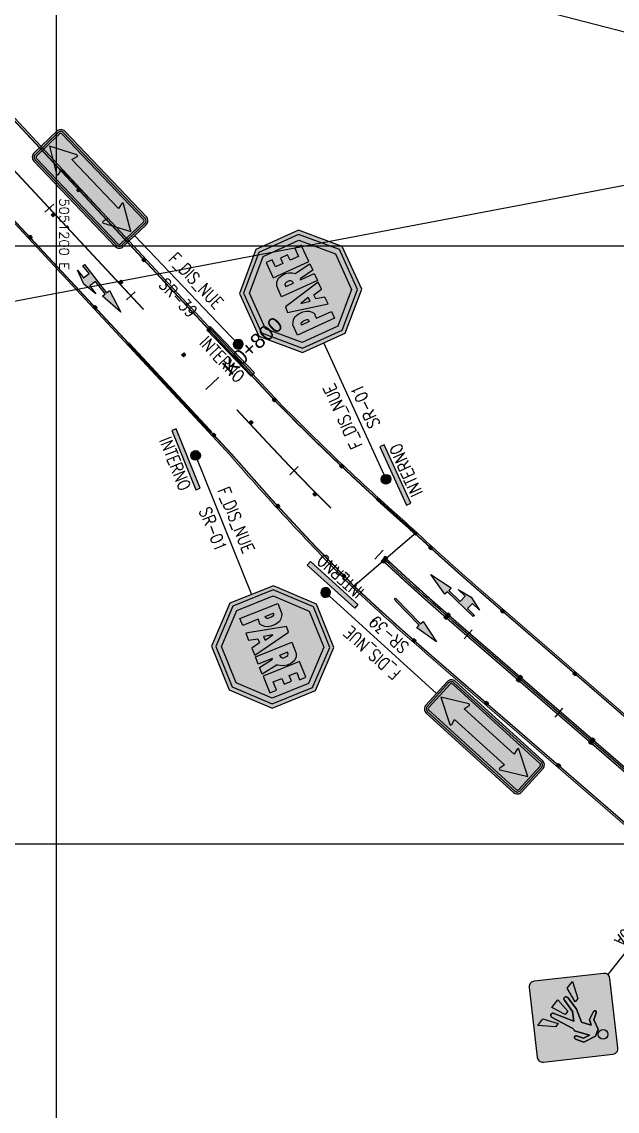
# Model space of a CAD drawing. Header units: metres. Extents: x 5050567 to 5051779, y 2427177 to 2427777.
# Drawn here: x 5051197.1 to 5051246.9, y 2427377.6 to 2427468.7 of the extents above; entities that cross this region are included whole.
import ezdxf
from ezdxf.enums import TextEntityAlignment as Align

# ---------------------------------------------------------------- set-up
doc = ezdxf.new("R2010")
doc.units = ezdxf.units.M
doc.linetypes.add('LCA (1m - 1m)', pattern=[2, 1, -1])
for name, color, linetype in [('C-ROAD-EJE PROYECTADO', 1, 'Continuous'), ('CVD-ALI-STA-MIN-CD', 7, 'Continuous'), ('FILL_NEGRO', 250, 'Continuous'), ('GEN-COORD-IMPAR', 8, 'Continuous'), ('GEN-COORD-PAR', 8, 'Continuous'), ('Sen_Horizontal', 250, 'Continuous'), ('Sen_Vert_Preventivas', 7, 'Continuous'), ('Sen_Vert_Reglamentarias', 7, 'Continuous'), ('SPI-C-ROAD-CNTR-N', 1, 'Continuous'), ('SPI-C-ROAD-STAN-MAJR', 7, 'Continuous'), ('TACHAS', 7, 'Continuous')]:
    doc.layers.add(name, color=color, linetype=linetype)
doc.layers.add('SEN_BASE_DEM', color=7, linetype='Continuous', lineweight=13, true_color=0xffffff)
doc.styles.add('CORDENADAS', font='romans.shx')
doc.styles.add('Romans', font='romans.shx', dxfattribs={"height": 2})
doc.styles.get("Standard").update_dxf_attribs({"font": 'simplex.shx'})
doc.styles.add('TEXTO_ACCION_FASE', font='romans.shx', dxfattribs={"width": 0.8})

# ---------------------------------------------------------------- blocks, each defined once
blk = doc.blocks.new('*U55')
at = {"layer": 'Sen_Horizontal', "true_color": 0xffffff}
h = blk.add_hatch(color=7, dxfattribs=at)
h.dxf.hatch_style = 1
h.paths.add_polyline_path([(0.975, -3.75), (0.675, -5), (0.675, -4.175), (0.075, -4.175), (0.075, -5), (-0.075, -5), (-0.075, -2), (-0.375, -2), (0, 0), (0.375, -2), (0.075, -2), (0.075, -3.325), (0.675, -3.325), (0.675, -2.5)])
at = {"layer": 'Sen_Horizontal', "color": 250, "linetype": 'Continuous'}
blk.add_lwpolyline([(0.975, -3.75), (0.675, -5), (0.675, -4.175), (0.075, -4.175), (0.075, -5), (-0.075, -5), (-0.075, -2), (-0.375, -2), (0, 0), (0.375, -2), (0.075, -2), (0.075, -3.325), (0.675, -3.325), (0.675, -2.5)], close=True, dxfattribs=at)
at = {"layer": 'Sen_Horizontal', "color": 250, "flags": 1}
blk.add_attdef('FASE_ACCIÓN', (2.051, 1.406), '', height=0.4, dxfattribs=at)
blk = doc.blocks.new('th-')
at = {"layer": 'TACHAS', "true_color": 0xffffff}
h = blk.add_hatch(color=7, dxfattribs=at)
h.dxf.hatch_style = 1
h.paths.add_polyline_path([(0, -0.118), (-0.236, -0.118), (-0.236, 0.118), (0, 0.118)])
at = {"layer": 'TACHAS'}
for points in [[(-0.005, 0.112), (-0.076, 0.102), (-0.076, 0.015), (-0.074, 0.013), (-0.005, 0.004)], [(-0.005, -0.002), (-0.076, 0.008), (-0.076, -0.081), (-0.005, -0.11)]]:
    blk.add_hatch(color=1, dxfattribs=at).paths.add_polyline_path(points)
at = {"layer": 'TACHAS', "color": 7, "lineweight": 0, "ltscale": 10}
blk.add_line((-0.076, 0.015), (-0.074, 0.013), dxfattribs=at)
at = {"layer": 'TACHAS', "color": 18, "lineweight": 30, "true_color": 0x000000}
blk.add_lwpolyline([(0, -0.118), (-0.236, -0.118), (-0.236, 0.118), (0, 0.118)], close=True, dxfattribs=at)
at = {"layer": 'TACHAS', "color": 18, "lineweight": 5, "true_color": 0x000000, "const_width": 0.0004}
for points in [[(-0.236, -0.118), (0, -0.118), (0, 0.118), (-0.236, 0.118)], [(-0.082, 0.107), (-0.154, 0.107), (-0.154, -0.085), (-0.082, -0.085)], [(-0.076, -0.081), (-0.005, -0.11), (-0.005, -0.002), (-0.076, 0.008)]]:
    blk.add_lwpolyline(points, close=True, dxfattribs=at)
at = {"layer": 'TACHAS', "color": 18, "lineweight": 5, "true_color": 0x000000}
for points, const_width in [([(-0.236, 0.118), (-0.154, 0.107)], 0.0004), ([(-0.231, 0.112), (-0.231, 0.004)], 0.000182), ([(-0.16, 0.102), (-0.16, 0.004), (-0.231, 0.004)], 0.0004), ([(0, 0.118), (-0.082, 0.107)], 0.0004), ([(-0.005, 0.004), (-0.005, 0.112), (-0.076, 0.102), (-0.076, 0.013), (-0.005, 0.004)], 0.0004), ([(-0.231, -0.11), (-0.231, -0.002), (-0.16, -0.002), (-0.16, -0.081)], 0.0004), ([(-0.231, -0.11), (-0.16, -0.081)], 0.0004), ([(0, -0.118), (-0.082, -0.085)], 0.0004)]:
    blk.add_lwpolyline(points, dxfattribs=dict(at, const_width=const_width))
for points in [[(-0.231, 0.112, 0.0004, 0.0004, 0), (-0.16, 0.102, 0.000182, 0.000182, 0)], [(-0.236, -0.118, 0.0004, 0.0004, 0), (-0.154, -0.085, 0.000182, 0.000182, 0)]]:
    blk.add_lwpolyline(points, format="xyseb", dxfattribs=at)
blk = doc.blocks.new('THAD')
at = {"layer": 'TACHAS'}
h = blk.add_hatch(color=50, dxfattribs=at)
h.paths.add_polyline_path([(-0.118, 0.261), (-0.118, 0.025), (0.118, 0.025), (0.118, 0.261), (0.036, 0.25), (0.036, 0.058), (-0.036, 0.058), (-0.036, 0.25)])
h.paths.add_polyline_path([(-0.042, 0.245), (-0.042, 0.146), (-0.113, 0.146), (-0.113, 0.254)], flags=16)
h.paths.add_polyline_path([(0.042, 0.245), (0.113, 0.254), (0.113, 0.146), (0.042, 0.156)], flags=16)
h.paths.add_polyline_path([(-0.042, 0.141), (-0.042, 0.061), (-0.113, 0.033), (-0.113, 0.141)], flags=16)
h.paths.add_polyline_path([(0.042, 0.15), (0.113, 0.141), (0.113, 0.033), (0.042, 0.061)], flags=16)
for color, points in [(50, [(0.036, 0.25), (0.118, 0.261), (-0.118, 0.261), (-0.036, 0.25)]), (40, [(-0.113, 0.146), (-0.042, 0.146), (-0.042, 0.245), (-0.113, 0.254)]), (40, [(-0.042, 0.141), (-0.113, 0.141), (-0.113, 0.033), (-0.042, 0.061)]), (40, [(0.042, 0.245), (0.042, 0.157), (0.044, 0.156), (0.113, 0.146), (0.113, 0.254)]), (40, [(0.042, 0.15), (0.042, 0.061), (0.113, 0.033), (0.113, 0.141)]), (50, [(0.036, -0.05), (0.118, -0.039), (-0.118, -0.039), (-0.036, -0.05)]), (40, [(-0.113, -0.154), (-0.042, -0.154), (-0.042, -0.055), (-0.113, -0.046)]), (40, [(-0.042, -0.159), (-0.113, -0.159), (-0.113, -0.267), (-0.042, -0.239)]), (40, [(0.042, -0.055), (0.042, -0.143), (0.044, -0.144), (0.113, -0.154), (0.113, -0.046)]), (40, [(0.042, -0.15), (0.042, -0.239), (0.113, -0.267), (0.113, -0.159)])]:
    blk.add_hatch(color=color, dxfattribs=at).paths.add_polyline_path(points)
for points in [[(-0.036, 0.25), (-0.036, 0.058), (0.036, 0.058), (0.036, 0.25)], [(-0.036, -0.05), (-0.036, -0.242), (0.036, -0.242), (0.036, -0.05)]]:
    blk.add_hatch(color=50, dxfattribs=at).paths.add_polyline_path(points, flags=17)
h = blk.add_hatch(color=50, dxfattribs=at)
h.paths.add_polyline_path([(-0.118, -0.039), (-0.118, -0.275), (0.118, -0.275), (0.118, -0.039), (0.036, -0.05), (0.036, -0.242), (-0.036, -0.242), (-0.036, -0.05)])
h.paths.add_polyline_path([(-0.042, -0.055), (-0.042, -0.154), (-0.113, -0.154), (-0.113, -0.046)], flags=16)
h.paths.add_polyline_path([(0.042, -0.055), (0.113, -0.046), (0.113, -0.154), (0.042, -0.144)], flags=16)
h.paths.add_polyline_path([(-0.042, -0.159), (-0.042, -0.239), (-0.113, -0.267), (-0.113, -0.159)], flags=16)
h.paths.add_polyline_path([(0.042, -0.15), (0.113, -0.159), (0.113, -0.267), (0.042, -0.239)], flags=16)
at = {"layer": 'TACHAS', "color": 7, "lineweight": 0, "ltscale": 10}
for p, q in [((0.042, 0.157), (0.044, 0.156)), ((0.042, -0.143), (0.044, -0.144))]:
    blk.add_line(p, q, dxfattribs=at)
at = {"layer": 'TACHAS', "color": 7, "true_color": 0xffffff}
for points in [[(0.118, 0.025), (-0.118, 0.025), (-0.118, 0.261), (0.118, 0.261)], [(0.118, -0.275), (-0.118, -0.275), (-0.118, -0.039), (0.118, -0.039)]]:
    blk.add_lwpolyline(points, close=True, dxfattribs=at)
at = {"layer": 'TACHAS', "color": 18, "lineweight": 0, "true_color": 0x000000, "const_width": 0.0004}
for points in [[(-0.118, 0.025), (0.118, 0.025), (0.118, 0.261), (-0.118, 0.261)], [(0.036, 0.25), (-0.036, 0.25), (-0.036, 0.058), (0.036, 0.058)], [(0.042, 0.061), (0.113, 0.033), (0.113, 0.141), (0.042, 0.15)], [(-0.118, -0.275), (0.118, -0.275), (0.118, -0.039), (-0.118, -0.039)], [(0.036, -0.05), (-0.036, -0.05), (-0.036, -0.242), (0.036, -0.242)], [(0.042, -0.239), (0.113, -0.267), (0.113, -0.159), (0.042, -0.15)]]:
    blk.add_lwpolyline(points, close=True, dxfattribs=at)
for points in [[(-0.118, 0.261), (-0.036, 0.25)], [(-0.118, 0.025), (-0.036, 0.058)], [(-0.042, 0.245), (-0.042, 0.146), (-0.113, 0.146)], [(-0.113, 0.033), (-0.113, 0.141), (-0.042, 0.141), (-0.042, 0.061)], [(-0.113, 0.033), (-0.042, 0.061)], [(0.118, 0.261), (0.036, 0.25)], [(0.118, 0.025), (0.036, 0.058)], [(0.113, 0.146), (0.113, 0.254), (0.042, 0.245), (0.042, 0.156), (0.113, 0.146)], [(-0.118, -0.039), (-0.036, -0.05)], [(-0.118, -0.275), (-0.036, -0.242)], [(-0.042, -0.055), (-0.042, -0.154), (-0.113, -0.154)], [(-0.113, -0.267), (-0.113, -0.159), (-0.042, -0.159), (-0.042, -0.239)], [(-0.113, -0.267), (-0.042, -0.239)], [(0.118, -0.039), (0.036, -0.05)], [(0.118, -0.275), (0.036, -0.242)], [(0.113, -0.154), (0.113, -0.046), (0.042, -0.055), (0.042, -0.144), (0.113, -0.154)]]:
    blk.add_lwpolyline(points, dxfattribs=at)
at = {"layer": 'TACHAS', "color": 18, "lineweight": 0, "true_color": 0x000000}
for points in [[(-0.113, 0.254, 0.0004, 0.0004, 0), (-0.042, 0.245, 0.000182, 0.000182, 0)], [(-0.113, -0.046, 0.0004, 0.0004, 0), (-0.042, -0.055, 0.000182, 0.000182, 0)]]:
    blk.add_lwpolyline(points, format="xyseb", dxfattribs=at)
blk = doc.blocks.new('THA')
at = {"layer": 'TACHAS'}
h = blk.add_hatch(color=50, dxfattribs=at)
h.paths.add_polyline_path([(-0.118, 0.107), (-0.118, -0.129), (0.118, -0.129), (0.118, 0.107), (0.036, 0.096), (0.036, -0.096), (-0.036, -0.096), (-0.036, 0.096)])
h.paths.add_polyline_path([(-0.042, 0.091), (-0.042, -0.007), (-0.113, -0.007), (-0.113, 0.101)], flags=16)
h.paths.add_polyline_path([(0.042, 0.091), (0.113, 0.101), (0.113, -0.007), (0.042, 0.002)], flags=16)
h.paths.add_polyline_path([(-0.042, -0.013), (-0.042, -0.092), (-0.113, -0.121), (-0.113, -0.013)], flags=16)
h.paths.add_polyline_path([(0.042, -0.003), (0.113, -0.013), (0.113, -0.121), (0.042, -0.092)], flags=16)
for color, points in [(50, [(0.036, 0.096), (0.118, 0.107), (-0.118, 0.107), (-0.036, 0.096)]), (40, [(-0.113, -0.007), (-0.042, -0.007), (-0.042, 0.091), (-0.113, 0.101)]), (40, [(0.042, 0.091), (0.042, 0.004), (0.044, 0.002), (0.113, -0.007), (0.113, 0.101)]), (40, [(-0.042, -0.013), (-0.113, -0.013), (-0.113, -0.121), (-0.042, -0.092)]), (40, [(0.042, -0.003), (0.042, -0.092), (0.113, -0.121), (0.113, -0.013)])]:
    blk.add_hatch(color=color, dxfattribs=at).paths.add_polyline_path(points)
blk.add_hatch(color=50, dxfattribs=at).paths.add_polyline_path([(-0.036, 0.096), (-0.036, -0.096), (0.036, -0.096), (0.036, 0.096)], flags=17)
at = {"layer": 'TACHAS', "color": 7, "lineweight": 0, "ltscale": 10}
blk.add_line((0.042, 0.004), (0.044, 0.002), dxfattribs=at)
at = {"layer": 'TACHAS', "color": 7, "true_color": 0xffffff}
blk.add_lwpolyline([(0.118, -0.129), (-0.118, -0.129), (-0.118, 0.107), (0.118, 0.107)], close=True, dxfattribs=at)
at = {"layer": 'TACHAS', "color": 18, "lineweight": 0, "true_color": 0x000000, "const_width": 0.0004}
for points in [[(-0.118, -0.129), (0.118, -0.129), (0.118, 0.107), (-0.118, 0.107)], [(0.036, 0.096), (-0.036, 0.096), (-0.036, -0.096), (0.036, -0.096)], [(0.042, -0.092), (0.113, -0.121), (0.113, -0.013), (0.042, -0.003)]]:
    blk.add_lwpolyline(points, close=True, dxfattribs=at)
for points in [[(-0.118, 0.107), (-0.036, 0.096)], [(-0.042, 0.091), (-0.042, -0.007), (-0.113, -0.007)], [(0.118, 0.107), (0.036, 0.096)], [(0.113, -0.007), (0.113, 0.101), (0.042, 0.091), (0.042, 0.002), (0.113, -0.007)], [(-0.118, -0.129), (-0.036, -0.096)], [(-0.113, -0.121), (-0.113, -0.013), (-0.042, -0.013), (-0.042, -0.092)], [(-0.113, -0.121), (-0.042, -0.092)], [(0.118, -0.129), (0.036, -0.096)]]:
    blk.add_lwpolyline(points, dxfattribs=at)
at = {"layer": 'TACHAS', "color": 18, "lineweight": 0, "true_color": 0x000000}
blk.add_lwpolyline([(-0.113, 0.101, 0.0004, 0.0004, 0), (-0.042, 0.091, 0.000182, 0.000182, 0)], format="xyseb", dxfattribs=at)
blk = doc.blocks.new('*U65')
at = {"layer": 'Sen_Horizontal', "true_color": 0xffffff}
h = blk.add_hatch(color=7, dxfattribs=at)
h.dxf.hatch_style = 1
h.paths.add_polyline_path([(0.075, -4.65), (0.075, -5), (-0.075, -5), (-0.075, -2), (-0.375, -2), (0, 0), (0.375, -2), (0.075, -2), (0.075, -3.65)])
at = {"layer": 'Sen_Horizontal', "color": 250, "linetype": 'Continuous'}
for points in [[(0.075, -4.65), (0.075, -5), (-0.075, -5), (-0.075, -2), (-0.375, -2), (0, 0), (0.375, -2), (0.075, -2), (0.075, -3.65)], [(0.075, -3.65), (0.075, -3.65)]]:
    blk.add_lwpolyline(points, close=True, dxfattribs=at)
at = {"layer": 'Sen_Horizontal', "flags": 1}
blk.add_attdef('FASE_ACCIÓN', (2.051, 1.406), '', height=0.4, dxfattribs=at)
blk = doc.blocks.new('*U79')
h = blk.add_hatch(color=60)
edge = h.paths.add_edge_path()
edge.add_line((18.19, -5.59), (23.35, -0.42))
edge.add_arc((22.92, 0), 0.6, 315, 405)
edge.add_line((23.35, 0.42), (18.19, 5.59))
edge.add_arc((17.76, 5.16), 0.6, 45, 135)
edge.add_line((17.34, 5.59), (12.18, 0.42))
edge.add_arc((12.6, 0), 0.6, 135, 225)
edge.add_line((12.18, -0.42), (17.34, -5.59))
edge.add_arc((17.76, -5.16), 0.6, 225, 315)
at = {"true_color": 0x000000}
h = blk.add_hatch(color=18, dxfattribs=at)
edge = h.paths.add_edge_path()
edge.add_line((18.08, -5.48), (23.24, -0.32))
edge.add_arc((22.92, 0), 0.45, 315, 405)
edge.add_line((23.24, 0.32), (18.08, 5.48))
edge.add_arc((17.76, 5.16), 0.45, 45, 135)
edge.add_line((17.44, 5.48), (12.28, 0.32))
edge.add_arc((12.6, 0), 0.45, 135, 225)
edge.add_line((12.28, -0.32), (17.44, -5.48))
edge.add_arc((17.76, -5.16), 0.45, 225, 315)
edge = h.paths.add_edge_path(flags=16)
edge.add_line((17.97, -5.37), (23.14, -0.21))
edge.add_arc((22.92, 0), 0.3, 315, 405)
edge.add_line((23.14, 0.21), (17.97, 5.37))
edge.add_arc((17.76, 5.16), 0.3, 45, 135)
edge.add_line((17.55, 5.37), (12.39, 0.21))
edge.add_arc((12.6, 0), 0.3, 135, 225)
edge.add_line((12.39, -0.21), (17.55, -5.37))
edge.add_arc((17.76, -5.16), 0.3, 225, 315)
h = blk.add_hatch(color=18, dxfattribs=at)
h.dxf.hatch_style = 1
h.paths.add_polyline_path([(18.05, -0.88), (17.6, -0.88), (17.32, -2.44), (18.36, -2.44)])
h.paths.add_polyline_path([(16.36, -0.88), (15.91, -0.88), (14.85, -2.44), (15.75, -2.44)])
h.paths.add_polyline_path([(16.89, -0.32), (16.49, -1.77, 0.997199), (16.93, -1.89), (17.32, -0.5), (18.05, 0.25), (18.72, -1.97, 0.882504), (19.14, -1.76), (18.71, 0.65, -0.255829), (18.8, 0.93), (18.17, 2.43), (18.8, 2.15), (19.07, 1.43, 1.015183), (19.39, 1.55), (19.09, 2.44), (17.85, 3), (17.11, 2.75), (16.62, 1.78), (15.9, 1.55, 0.963874), (15.98, 1.23), (16.86, 1.43), (17.24, 1.92), (17.62, 0.94)])
h.paths.add_polyline_path([(19.83, -2.44), (20.72, -2.44), (19.7, -0.88), (19.24, -0.88)])
h.paths.add_polyline_path([(16.71, 3.5, 1), (17.71, 3.5, 1)])
h = blk.add_hatch(color=250)
edge = h.paths.add_edge_path()
edge.add_ellipse((0, 0), major_axis=(-0.358, 0.358), ratio=1, start_angle=225, end_angle=225)
blk.add_hatch(color=250).paths.add_polyline_path([(3.35, -0.83), (-3.35, -0.83), (-3.35, -1.33), (3.35, -1.33)])
at = {"color": 18, "linetype": 'Continuous', "lineweight": -3, "true_color": 0x000000}
blk.add_lwpolyline([(17.34, -5.59, 0.414214), (18.19, -5.59), (23.35, -0.42, 0.414214), (23.35, 0.42), (18.19, 5.59, 0.414214), (17.34, 5.59), (12.18, 0.42, 0.414214), (12.18, -0.42)], format="xyb", close=True, dxfattribs=at)
at = {"color": 18, "true_color": 0x000000}
blk.add_lwpolyline([(15.9, 1.55), (16.62, 1.78), (17.11, 2.75), (17.85, 3), (19.09, 2.44), (19.39, 1.55, -1.015183), (19.07, 1.43), (18.8, 2.15), (18.17, 2.43), (18.8, 0.93, 0.255829), (18.71, 0.65), (19.15, -1.84, -0.737711), (18.72, -1.97), (18.05, 0.25), (17.32, -0.5), (16.93, -1.89, -0.99476), (16.49, -1.77), (16.89, -0.32), (17.62, 0.94), (17.24, 1.92), (16.86, 1.43), (15.98, 1.23, -0.960816), (15.9, 1.55)], format="xyb", close=True, dxfattribs=at)
at = {"color": 250}
blk.add_lwpolyline([(-3.35, -0.83), (-3.35, -1.33), (3.35, -1.33), (3.35, -0.83)], close=True, dxfattribs=at)
blk.add_lwpolyline([(0, 0), (12, 0)], dxfattribs=at)
at = {"color": 18, "true_color": 0x000000}
for points in [[(15.91, -0.88), (16.36, -0.88), (15.75, -2.44), (14.85, -2.44), (15.91, -0.88)], [(17.6, -0.88), (18.05, -0.88), (18.36, -2.44), (17.32, -2.44), (17.6, -0.88)], [(19.24, -0.88), (19.7, -0.88), (20.72, -2.44), (19.83, -2.44), (19.24, -0.88)]]:
    blk.add_lwpolyline(points, close=True, dxfattribs=at)
blk.add_circle((17.21, 3.5), 0.503, dxfattribs=at)
at = {"color": 250}
blk.add_ellipse((0, 0), major_axis=(-0.358, 0.358), ratio=1, start_param=3.926991, end_param=10.210176, dxfattribs=at)
at = {"layer": 'FILL_NEGRO'}
blk.add_lwpolyline([(17.11, 2.75), (16.62, 1.78), (15.9, 1.55, 0.957768), (15.98, 1.23), (16.86, 1.43), (17.24, 1.92), (17.62, 0.94), (16.89, -0.32), (16.49, -1.77, 0.992327), (16.93, -1.89), (17.32, -0.5), (18.05, 0.25), (18.72, -1.97, 0.737711), (19.15, -1.84), (18.71, 0.65, -0.255829), (18.8, 0.93), (18.17, 2.43), (18.8, 2.15), (19.07, 1.43, 1.015183), (19.39, 1.55), (19.09, 2.44), (17.85, 3), (17.11, 2.75)], format="xyb", dxfattribs=at)
for points in [[(15.91, -0.88), (16.36, -0.88), (15.75, -2.44), (14.85, -2.44)], [(17.6, -0.88), (18.05, -0.88), (18.36, -2.44), (17.32, -2.44)], [(19.24, -0.88), (19.7, -0.88), (20.72, -2.44), (19.83, -2.44)]]:
    blk.add_lwpolyline(points, close=True, dxfattribs=at)
blk.add_circle((17.21, 3.5), 0.503, dxfattribs=at)
at = {"style": 'TEXTO_ACCION_FASE', "width": 0.8}
blk.add_text('SP-46A', height=1.3, dxfattribs=at).set_placement((6, -1.1), align=Align.MIDDLE_CENTER)
for tag, p in [('FASE_ACCION', (6, 1.3)), ('INTERNO', (0, -2.3))]:
    blk.add_attdef(tag, text='', height=1.3, dxfattribs=at).set_placement(p, align=Align.MIDDLE_CENTER)
blk = doc.blocks.new('*U103')
at = {"true_color": 0x000000}
h = blk.add_hatch(color=18, dxfattribs=at)
edge = h.paths.add_edge_path(flags=16)
edge.add_arc((-18.94, -1.37), 0.1, 166.3423, 299.1139)
edge.add_line((-18.89, -1.46), (-16.27, 0))
edge.add_line((-16.27, 0), (-18.89, 1.46))
edge.add_arc((-18.94, 1.37), 0.1, 60.8861, 193.6577)
edge.add_line((-19.04, 1.35), (-18.89, 0.75))
edge.add_line((-18.89, 0.75), (-25.97, 0.75))
edge.add_line((-25.97, 0.75), (-25.82, 1.35))
edge.add_arc((-25.92, 1.37), 0.1, 346.3423, 479.1139)
edge.add_line((-25.97, 1.46), (-28.59, 0))
edge.add_line((-28.59, 0), (-25.97, -1.46))
edge.add_arc((-25.92, -1.37), 0.1, 240.8861, 373.6577)
edge.add_line((-25.82, -1.35), (-25.97, -0.75))
edge.add_line((-25.97, -0.75), (-18.89, -0.75))
edge.add_line((-18.89, -0.75), (-19.04, -1.35))
edge = h.paths.add_edge_path()
edge.add_arc((-16.27, -1.65), 0.6, 270, 360)
edge.add_line((-15.67, -1.65), (-15.67, 1.65))
edge.add_arc((-16.27, 1.65), 0.6, 0, 90)
edge.add_line((-16.27, 2.25), (-28.59, 2.25))
edge.add_arc((-28.59, 1.65), 0.6, 90, 180)
edge.add_line((-29.19, 1.65), (-29.19, -1.65))
edge.add_arc((-28.59, -1.65), 0.6, 180, 270)
edge.add_line((-28.59, -2.25), (-16.27, -2.25))
at = {"true_color": 0xffffff}
h = blk.add_hatch(color=7, dxfattribs=at)
edge = h.paths.add_edge_path(flags=16)
edge.add_arc((-16.27, -1.65), 0.2, 270, 360)
edge.add_line((-16.07, -1.65), (-16.07, 1.65))
edge.add_arc((-16.27, 1.65), 0.2, 0, 90)
edge.add_line((-16.27, 1.85), (-28.59, 1.85))
edge.add_arc((-28.59, 1.65), 0.2, 90, 180)
edge.add_line((-28.79, 1.65), (-28.79, -1.65))
edge.add_arc((-28.59, -1.65), 0.2, 180, 270)
edge.add_line((-28.59, -1.85), (-16.27, -1.85))
edge = h.paths.add_edge_path()
edge.add_arc((-16.27, -1.65), 0.4, 270, 360)
edge.add_line((-15.87, -1.65), (-15.87, 1.65))
edge.add_arc((-16.27, 1.65), 0.4, 0, 90)
edge.add_line((-16.27, 2.05), (-28.59, 2.05))
edge.add_arc((-28.59, 1.65), 0.4, 90, 180)
edge.add_line((-28.99, 1.65), (-28.99, -1.65))
edge.add_arc((-28.59, -1.65), 0.4, 180, 270)
edge.add_line((-28.59, -2.05), (-16.27, -2.05))
blk.add_hatch(color=7, dxfattribs=at).paths.add_polyline_path([(-25.97, 0.75), (-25.82, 1.35, 0.654205), (-25.97, 1.46), (-28.59, 0), (-25.97, -1.46, 0.654205), (-25.82, -1.35), (-25.97, -0.75), (-18.89, -0.75), (-19.04, -1.35, 0.654205), (-18.89, -1.46), (-16.27, 0), (-18.89, 1.46, 0.654205), (-19.04, 1.35), (-18.89, 0.75)])
h = blk.add_hatch(color=250)
edge = h.paths.add_edge_path()
edge.add_ellipse((0, 0), major_axis=(0.358, 0.358), ratio=1, start_angle=135, end_angle=135, ccw=False)
blk.add_hatch(color=250).paths.add_polyline_path([(-3.35, -0.83), (3.35, -0.83), (3.35, -1.33), (-3.35, -1.33)])
at = {"color": 18, "linetype": 'Continuous', "lineweight": -3, "true_color": 0x000000}
for points in [[(-16.27, -2.25, 0.414214), (-15.67, -1.65), (-15.67, 1.65, 0.414214), (-16.27, 2.25), (-28.59, 2.25, 0.414214), (-29.19, 1.65), (-29.19, -1.65, 0.414214), (-28.59, -2.25)], [(-16.27, -2.05, 0.414214), (-15.87, -1.65), (-15.87, 1.65, 0.414214), (-16.27, 2.05), (-28.59, 2.05, 0.414214), (-28.99, 1.65), (-28.99, -1.65, 0.414214), (-28.59, -2.05)], [(-16.27, -1.85, 0.414214), (-16.07, -1.65), (-16.07, 1.65, 0.414214), (-16.27, 1.85), (-28.59, 1.85, 0.414214), (-28.79, 1.65), (-28.79, -1.65, 0.414214), (-28.59, -1.85)]]:
    blk.add_lwpolyline(points, format="xyb", close=True, dxfattribs=at)
at = {"color": 18, "true_color": 0x000000}
blk.add_lwpolyline([(-19.04, -1.35, 0.654205), (-18.89, -1.46), (-16.27, 0), (-18.89, 1.46, 0.654205), (-19.04, 1.35), (-18.89, 0.75), (-25.97, 0.75), (-25.82, 1.35, 0.654205), (-25.97, 1.46), (-28.59, 0), (-25.97, -1.46, 0.654205), (-25.82, -1.35), (-25.97, -0.75), (-18.89, -0.75)], format="xyb", close=True, dxfattribs=at)
at = {"color": 250}
blk.add_lwpolyline([(0, 0), (-15.67, 0)], dxfattribs=at)
blk.add_lwpolyline([(3.35, -0.83), (3.35, -1.33), (-3.35, -1.33), (-3.35, -0.83)], close=True, dxfattribs=at)
at = {"color": 250, "extrusion": (0, 0, -1)}
blk.add_ellipse((0, 0), major_axis=(0.358, 0.358), ratio=1, start_param=3.926991, end_param=10.210176, dxfattribs=at)
at = {"style": 'TEXTO_ACCION_FASE', "width": 0.8}
blk.add_text('SR-39', height=1.3, dxfattribs=at).set_placement((-7.84, -1.2), align=Align.MIDDLE_CENTER)
for tag, p in [('FASE_ACCION', (-7.84, 1.4)), ('INTERNO', (0, -2.3))]:
    blk.add_attdef(tag, text='', height=1.3, dxfattribs=at).set_placement(p, align=Align.MIDDLE_CENTER)
blk = doc.blocks.new('*U105')
for color, points in [(1, [(15.67, 2.45), (15.67, -2.45), (19.13, -5.91), (24.03, -5.91), (27.49, -2.45), (27.49, 2.45), (24.03, 5.91), (19.13, 5.91)]), (250, [(3.35, -0.83), (-3.35, -0.83), (-3.35, -1.33), (3.35, -1.33)])]:
    blk.add_hatch(color=color).paths.add_polyline_path(points)
at = {"true_color": 0xffffff}
h = blk.add_hatch(color=7, dxfattribs=at)
h.dxf.hatch_style = 1
h.paths.add_polyline_path([(16.07, 2.28), (16.07, -2.28), (19.3, -5.51), (23.86, -5.51), (27.08, -2.28), (27.08, 2.28), (23.86, 5.51), (19.3, 5.51)])
h.paths.add_polyline_path([(19.53, 4.94), (16.64, 2.05), (16.64, -2.05), (19.53, -4.94), (23.62, -4.94), (26.52, -2.05), (26.52, 2.05), (23.62, 4.94)], flags=16)
h.paths.add_polyline_path([(22.67, 1.21), (22.89, 1.21), (23.33, 0.87), (22.67, 0.05)], flags=0)
h = blk.add_hatch(color=7, dxfattribs=at)
h.dxf.hatch_style = 1
h.paths.add_polyline_path([(18.33, 1.36), (18.38, 1.36), (18.54, 1.31), (18.6, 1.21), (18.64, 0.99), (18.62, 0.64), (18.58, 0.54), (18.49, 0.48), (18.44, 0.47), (18.33, 0.47)], flags=16)
h.paths.add_polyline_path([(17.55, 2.18), (18.72, 2.18), (18.95, 2.03), (19.17, 1.9), (19.38, 1.64), (19.5, 1.2), (19.52, 0.66), (19.44, 0.29), (19.3, 0.03), (19.1, -0.2), (18.85, -0.37), (18.5, -0.33), (18.33, -0.34), (18.33, -2.07), (17.55, -2.07)])
h.paths.add_polyline_path([(20.41, 0.48), (20.22, -0.49), (20.65, -0.47)], flags=16)
h.paths.add_polyline_path([(20.13, 2.14), (19.19, -2.07), (19.97, -2.07), (20.21, -1.12), (20.66, -1.12), (20.87, -2.07), (21.68, -2.07), (20.75, 2.1)])
h.paths.add_polyline_path([(22.67, 1.21), (22.67, 0.32), (22.72, 0.32), (22.94, 0.39), (23.03, 0.5), (23.08, 0.64), (23.05, 0.93), (22.99, 1.13), (22.89, 1.21)], flags=16)
h.paths.add_polyline_path([(22.83, 2.03), (23.13, 2), (23.47, 1.86), (23.77, 1.53), (23.89, 1.09), (23.93, 0.69), (23.83, 0.31), (23.68, -0.01), (23.52, -0.26), (23.5, -0.27), (23.8, -2.07), (23.05, -2.07), (22.77, -0.5), (22.68, -0.5), (22.68, -2.07), (21.88, -2.07), (21.88, 2.03)])
h.paths.add_polyline_path([(25.81, 2.01), (24.05, 2.01), (24.05, -2.07), (25.93, -2.07), (25.93, -1.32), (24.98, -1.32), (24.98, -0.36), (25.62, -0.36), (25.62, 0.47), (24.99, 0.47), (24.99, 1.32), (25.81, 1.32)])
h = blk.add_hatch(color=250)
edge = h.paths.add_edge_path()
edge.add_ellipse((0, 0), major_axis=(-0.358, 0.358), ratio=1, start_angle=225, end_angle=225)
at = {"color": 1}
for points in [[(24.03, 5.91), (19.13, 5.91), (15.67, 2.45), (15.67, -2.45), (19.13, -5.91), (24.03, -5.91), (27.49, -2.45), (27.49, 2.45)], [(23.86, 5.51), (19.3, 5.51), (16.07, 2.28), (16.07, -2.28), (19.3, -5.51), (23.86, -5.51), (27.08, -2.28), (27.08, 2.28)], [(23.62, 4.94), (26.52, 2.05), (26.52, -2.05), (23.62, -4.94), (19.53, -4.94), (16.64, -2.05), (16.64, 2.05), (19.53, 4.94)]]:
    blk.add_lwpolyline(points, close=True, dxfattribs=at)
at = {"color": 7, "true_color": 0xffffff}
for points in [[(17.55, 2.18), (18.72, 2.18), (18.95, 2.03), (19.17, 1.9), (19.38, 1.64), (19.5, 1.2), (19.52, 0.66), (19.44, 0.29), (19.3, 0.03), (19.1, -0.2), (18.85, -0.37), (18.5, -0.33), (18.33, -0.34), (18.33, -2.07), (17.55, -2.07)], [(18.33, 1.36), (18.38, 1.36), (18.54, 1.31), (18.6, 1.21), (18.64, 0.99), (18.62, 0.64), (18.58, 0.54), (18.49, 0.48), (18.44, 0.47), (18.33, 0.47)], [(20.13, 2.14), (19.19, -2.07), (19.97, -2.07), (20.21, -1.12), (20.66, -1.12), (20.87, -2.07), (21.68, -2.07), (20.75, 2.1)], [(22.83, 2.03), (23.13, 2), (23.47, 1.86), (23.77, 1.53), (23.89, 1.09), (23.93, 0.69), (23.83, 0.31), (23.68, -0.01), (23.52, -0.26), (23.5, -0.27), (23.8, -2.07), (23.05, -2.07), (22.77, -0.5), (22.68, -0.5), (22.68, -2.07), (21.88, -2.07), (21.88, 2.03)], [(22.67, 1.21), (22.67, 0.32), (22.72, 0.32), (22.94, 0.39), (23.03, 0.5), (23.08, 0.64), (23.05, 0.93), (22.99, 1.13), (22.89, 1.21)], [(25.81, 2.01), (24.05, 2.01), (24.05, -2.07), (25.93, -2.07), (25.93, -1.32), (24.98, -1.32), (24.98, -0.36), (25.62, -0.36), (25.62, 0.47), (24.99, 0.47), (24.99, 1.32), (25.81, 1.32)], [(20.41, 0.48), (20.22, -0.49), (20.65, -0.47)]]:
    blk.add_lwpolyline(points, close=True, dxfattribs=at)
at = {"color": 250}
blk.add_lwpolyline([(-3.35, -0.83), (-3.35, -1.33), (3.35, -1.33), (3.35, -0.83)], close=True, dxfattribs=at)
blk.add_lwpolyline([(0, 0), (15.67, 0)], dxfattribs=at)
blk.add_ellipse((0, 0), major_axis=(-0.358, 0.358), ratio=1, start_param=3.926991, end_param=10.210176, dxfattribs=at)
at = {"style": 'TEXTO_ACCION_FASE', "width": 0.8}
blk.add_text('SR-01', height=1.3, dxfattribs=at).set_placement((7.84, -1.2), align=Align.MIDDLE_CENTER)
for tag, p in [('FASE_ACCION', (7.84, 1.4)), ('INTERNO', (0, -2.3))]:
    blk.add_attdef(tag, text='', height=1.3, dxfattribs=at).set_placement(p, align=Align.MIDDLE_CENTER)
blk = doc.blocks.new('AeccTickLine')
blk.add_line((0, -0.5), (0, 0.5))

msp = doc.modelspace()

# ---------------------------------------------------------------- linework, layer by layer
at = {"flags": 128}
msp.add_lwpolyline([(5051224.758, 2427421.45), (5051230.095, 2427426.044)], dxfattribs=at)
at = {"layer": 'C-ROAD-EJE PROYECTADO', "color": 30, "linetype": 'Continuous', "lineweight": -3, "const_width": 0.05, "flags": 128}
for points in [[(5051258.455, 2427401.358), (5051235.45, 2427421.242, -0.010232), (5051229.474, 2427426.623, -0.018599), (5051218.579, 2427436.937), (5051191.338, 2427466.216)], [(5051253.877, 2427396.062), (5051230.872, 2427415.946, -0.010108), (5051224.758, 2427421.45, -0.018235), (5051214.523, 2427432.488), (5051186.956, 2427462.118)]]:
    msp.add_lwpolyline(points, format="xyb", dxfattribs=at)
at = {"layer": 'GEN-COORD-IMPAR', "linetype": 'Continuous'}
for p, q in [((5051200, 2427232.958), (5051200, 2427666.695)), ((5051119.279, 2427450), (5051289.653, 2427450)), ((5051120.993, 2427400), (5051291.367, 2427400))]:
    msp.add_line(p, q, dxfattribs=at)
at = {"layer": 'GEN-COORD-PAR', "linetype": 'Continuous'}
for p, q in [((5051200, 2427446.024), (5051200, 2427619.35)), ((5051200, 2427304.315), (5051200, 2427480.167)), ((5050842.796, 2427450), (5051290.481, 2427450)), ((5051109.713, 2427450), (5051220.902, 2427450)), ((5050829.893, 2427400), (5051277.577, 2427400))]:
    msp.add_line(p, q, dxfattribs=at)
for points in [[(5051081.779, 2427596.864), (5051507.627, 2427677.862), (5051539.443, 2427510.587), (5051113.595, 2427429.59)], [(5050872.399, 2427564.71), (5051292.13, 2427456.391), (5051249.582, 2427291.519), (5050829.851, 2427399.839)]]:
    msp.add_lwpolyline(points, close=True, dxfattribs=at)
at = {"layer": 'SEN_BASE_DEM', "flags": 128}
for points in [[(5051226.745, 2427428.863, 0.12, 0.12, -0.004949), (5051223.816, 2427431.582, 0.12, 0.12, -0.00928), (5051218.471, 2427436.834, 0.12, 0.12, 0), (5051191.228, 2427466.114, 0.12, 0.12, 0)], [(5051187.065, 2427462.22, 0.12, 0.12, 0), (5051205.994, 2427441.876, 0, 0, 0)]]:
    msp.add_lwpolyline(points, format="xyseb", dxfattribs=at)
at = {"layer": 'SEN_BASE_DEM'}
for points in [[(5051258.455, 2427401.358), (5051235.45, 2427421.242, -0.010232), (5051229.474, 2427426.623, -0.018599), (5051218.579, 2427436.937), (5051191.338, 2427466.216)], [(5051186.956, 2427462.118), (5051214.523, 2427432.488, 0.018235), (5051224.758, 2427421.45, 0.010108), (5051230.872, 2427415.946), (5051253.877, 2427396.062)]]:
    msp.add_lwpolyline(points, format="xyb", dxfattribs=at)
at = {"layer": 'SEN_BASE_DEM', "color": 40, "linetype": 'Continuous', "const_width": 0.12, "flags": 128}
msp.add_lwpolyline([(5051207.286, 2427444.672), (5051189.147, 2427464.167)], dxfattribs=at)
at = {"layer": 'SEN_BASE_DEM', "linetype": 'LCA (1m - 1m)', "const_width": 0.2, "flags": 128}
msp.add_lwpolyline([(5051212.929, 2427434.422), (5051205.994, 2427441.876)], dxfattribs=at)
at = {"layer": 'SEN_BASE_DEM', "color": 40, "linetype": 'Continuous', "const_width": 0.12, "flags": 128}
for points in [[(5051222.946, 2427428.063, -0.009755), (5051217.52, 2427433.671), (5051215.078, 2427436.297)], [(5051256.068, 2427398.597), (5051233.063, 2427418.48, -0.009659), (5051227.312, 2427423.648)], [(5051256.264, 2427398.823), (5051233.259, 2427418.707, -0.009618), (5051227.541, 2427423.845)]]:
    msp.add_lwpolyline(points, format="xyb", dxfattribs=at)
at = {"layer": 'SEN_BASE_DEM', "const_width": 0.12, "flags": 128}
for points in [[(5051212.929, 2427434.422), (5051214.635, 2427432.589, 0.018235), (5051224.862, 2427421.558, 0.010105), (5051230.97, 2427416.059), (5051253.975, 2427396.175)], [(5051258.356, 2427401.245), (5051235.352, 2427421.128, -0.008958), (5051230.105, 2427425.83)]]:
    msp.add_lwpolyline(points, format="xyb", dxfattribs=at)
at = {"layer": 'SEN_BASE_DEM', "linetype": 'LCA (1m - 1m)', "const_width": 0.2, "flags": 128}
msp.add_lwpolyline([(5051230.105, 2427425.83, -0.001271), (5051229.374, 2427426.512, -0.004367), (5051226.745, 2427428.863)], format="xyb", dxfattribs=at)
at = {"layer": 'SPI-C-ROAD-CNTR-N', "color": 1, "linetype": 'Continuous', "lineweight": 30, "flags": 128}
msp.add_lwpolyline([(5051256.166, 2427398.71), (5051233.161, 2427418.594, -0.009638), (5051227.426, 2427423.747, -0.009638)], format="xyb", dxfattribs=at)

# ---------------------------------------------------------------- block references
at = {"layer": 'CVD-ALI-STA-MIN-CD', "color": 7, "linetype": 'Continuous', "lineweight": -3}
for p, rotation in [((5051199.403, 2427453.144), 132.935869880548), ((5051206.215, 2427445.822), 132.935869880548), ((5051219.859, 2427431.2), 133.910728300334), ((5051226.972, 2427424.172), 136.7755172758961), ((5051234.422, 2427417.503), 139.162646912291), ((5051241.988, 2427410.964), 139.162646912291)]:
    msp.add_blockref('AeccTickLine', p, dxfattribs=dict(at, rotation=rotation))
at = {"layer": 'SEN_BASE_DEM'}
for name, p, rotation in [('th-', (5051201.778, 2427454.775), 132.9358698817457), ('THA', (5051199.724, 2427452.579), 132.935869882039), ('th-', (5051197.871, 2427450.625), 312.9358698810142), ('th-', (5051207.227, 2427448.918), 132.9358698817457), ('THA', (5051205.379, 2427446.941), 132.9358698813038), ('th-', (5051203.321, 2427444.768), 312.9358698810142), ('th-', (5051212.677, 2427443.061), 132.9358698817457), ('THA', (5051210.623, 2427440.865), 132.935869882039), ('th-', (5051218.126, 2427437.204), 132.9358698817457), ('THA', (5051216.278, 2427435.227), 132.9358698813038), ('th-', (5051213.246, 2427434.081), 312.9358698774857), ('th-', (5051223.766, 2427431.647), 132.9358698817457), ('THA', (5051221.588, 2427429.213), 132.9358698813038), ('th-', (5051218.591, 2427428.129), 312.4014633187327), ('th-', (5051231.205, 2427424.815), 137.5460064104656), ('THAD', (5051227.415, 2427423.747), 138.9723828301214), ('th-', (5051224.099, 2427422.328), 314.6233299461314), ('THAD', (5051232.659, 2427419.029), 138.9723828301214), ('th-', (5051237.206, 2427419.525), 139.1626469158213), ('th-', (5051229.987, 2427416.914), 318.7953911882534), ('th-', (5051243.259, 2427414.294), 139.1626469158213), ('THAD', (5051238.711, 2427413.796), 139.1626469106598), ('th-', (5051236.037, 2427411.68), 319.1626469081806), ('THAD', (5051244.764, 2427408.565), 139.1626469106598), ('th-', (5051242.089, 2427406.449), 319.1626469081806)]:
    msp.add_blockref(name, p, dxfattribs=dict(at, rotation=rotation))
at = {"layer": 'Sen_Horizontal', "color": 1}
for name, p, rotation in [('*U55', (5051205.373, 2427444.454), 218.2926837974996), ('*U55', (5051231.309, 2427422.517), 45.94975755695053), ('*U65', (5051231.78, 2427416.884, 278.943), 223.9826911011351)]:
    msp.add_blockref(name, p, dxfattribs=dict(at, rotation=rotation))
at = {"layer": 'Sen_Vert_Preventivas', "xscale": 0.8, "yscale": 0.8, "zscale": 0.8, "rotation": 231.5714376511624}
msp.add_blockref('*U79', (5051252.069, 2427396.58), dxfattribs=at).add_auto_attribs({'FASE_ACCION': 'F_DIS_NUE'})
at = {"layer": 'Sen_Vert_Reglamentarias'}
for name, p, xscale, yscale, zscale, rotation in [('*U103', (5051215.192, 2427441.772), 0.8, 0.8, 0.8, 313.6268596408539), ('*U105', (5051227.554, 2427430.48), 0.8, 0.8, 0.8, 114.4568317447516), ('*U105', (5051211.63, 2427432.469), 0.8000000000000002, 0.8000000000000002, 0.8000000000000002, 291.9556777214858), ('*U103', (5051222.507, 2427421.008), 0.8, 0.8, 0.8, 137.7118404023779)]:
    msp.add_blockref(name, p, dxfattribs=dict(at, xscale=xscale, yscale=yscale, zscale=zscale, rotation=rotation)).add_auto_attribs({'INTERNO': 'INTERNO', 'FASE_ACCION': 'F_DIS_NUE'})
at = {"layer": 'SPI-C-ROAD-STAN-MAJR', "color": 7, "linetype": 'Continuous', "lineweight": -3, "xscale": 1.5, "yscale": 1.5, "zscale": 1.5, "rotation": 132.935869880548}
msp.add_blockref('AeccTickLine', (5051213.027, 2427438.501), dxfattribs=at)

# ---------------------------------------------------------------- texts
at = {"layer": 'GEN-COORD-PAR', "style": 'CORDENADAS'}
msp.add_text('5051200 E.', height=0.8, rotation=270, dxfattribs=at).set_placement((5051200.24, 2427447.624), align=Align.RIGHT)
at = {"layer": 'SPI-C-ROAD-STAN-MAJR', "color": 7, "linetype": 'Continuous', "lineweight": -3, "insert": (5051214.174, 2427439.569), "char_height": 1.25, "attachment_point": 4, "rotation": 42.93587, "style": 'Romans'}
msp.add_mtext('{\\fArial|b0|i0|c0|p34;K0+800}', dxfattribs=at)

doc.saveas('drawing.dxf')
